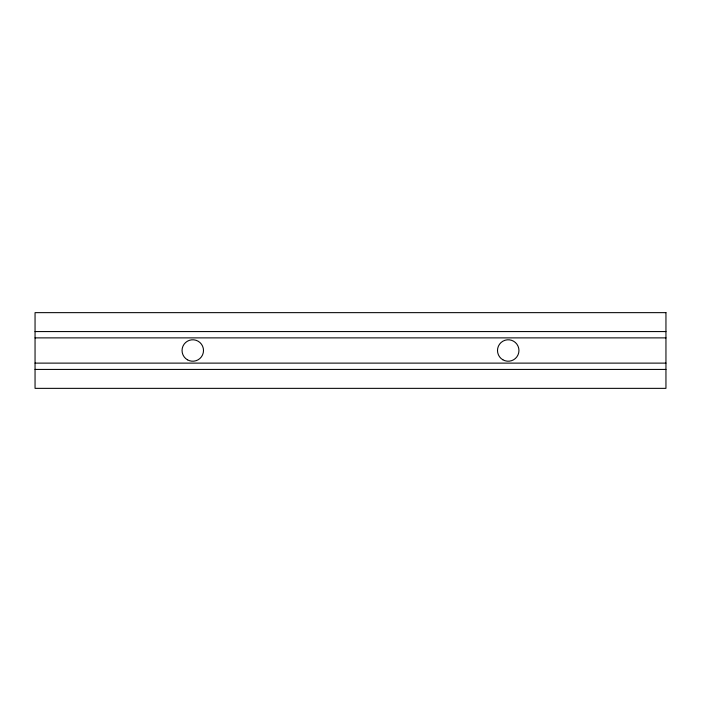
<?xml version="1.0" encoding="UTF-8"?>
<svg xmlns="http://www.w3.org/2000/svg" width="701" height="701" viewBox="0 0 701 701"><rect width="100%" height="100%" fill="white"/><g stroke="black" fill="none" stroke-linecap="round" stroke-linejoin="round"><path stroke-width="1.05" d="M35.05 331.573L665.95 331.573M35.05 337.882L665.95 337.882M35.05 363.118L665.95 363.118M35.05 369.427L665.95 369.427M665.95 312.646L35.05 312.646L35.05 388.354L665.95 388.354L665.95 312.646M502.862 359.788A10.725 10.725 0 0 0 518.95 350.5A10.725 10.725 0 0 0 502.862 341.212A10.725 10.725 0 0 0 502.862 359.788M187.412 359.788A10.725 10.725 0 0 0 203.5 350.5A10.725 10.725 0 0 0 187.412 341.212A10.725 10.725 0 0 0 187.412 359.788"/></g></svg>
